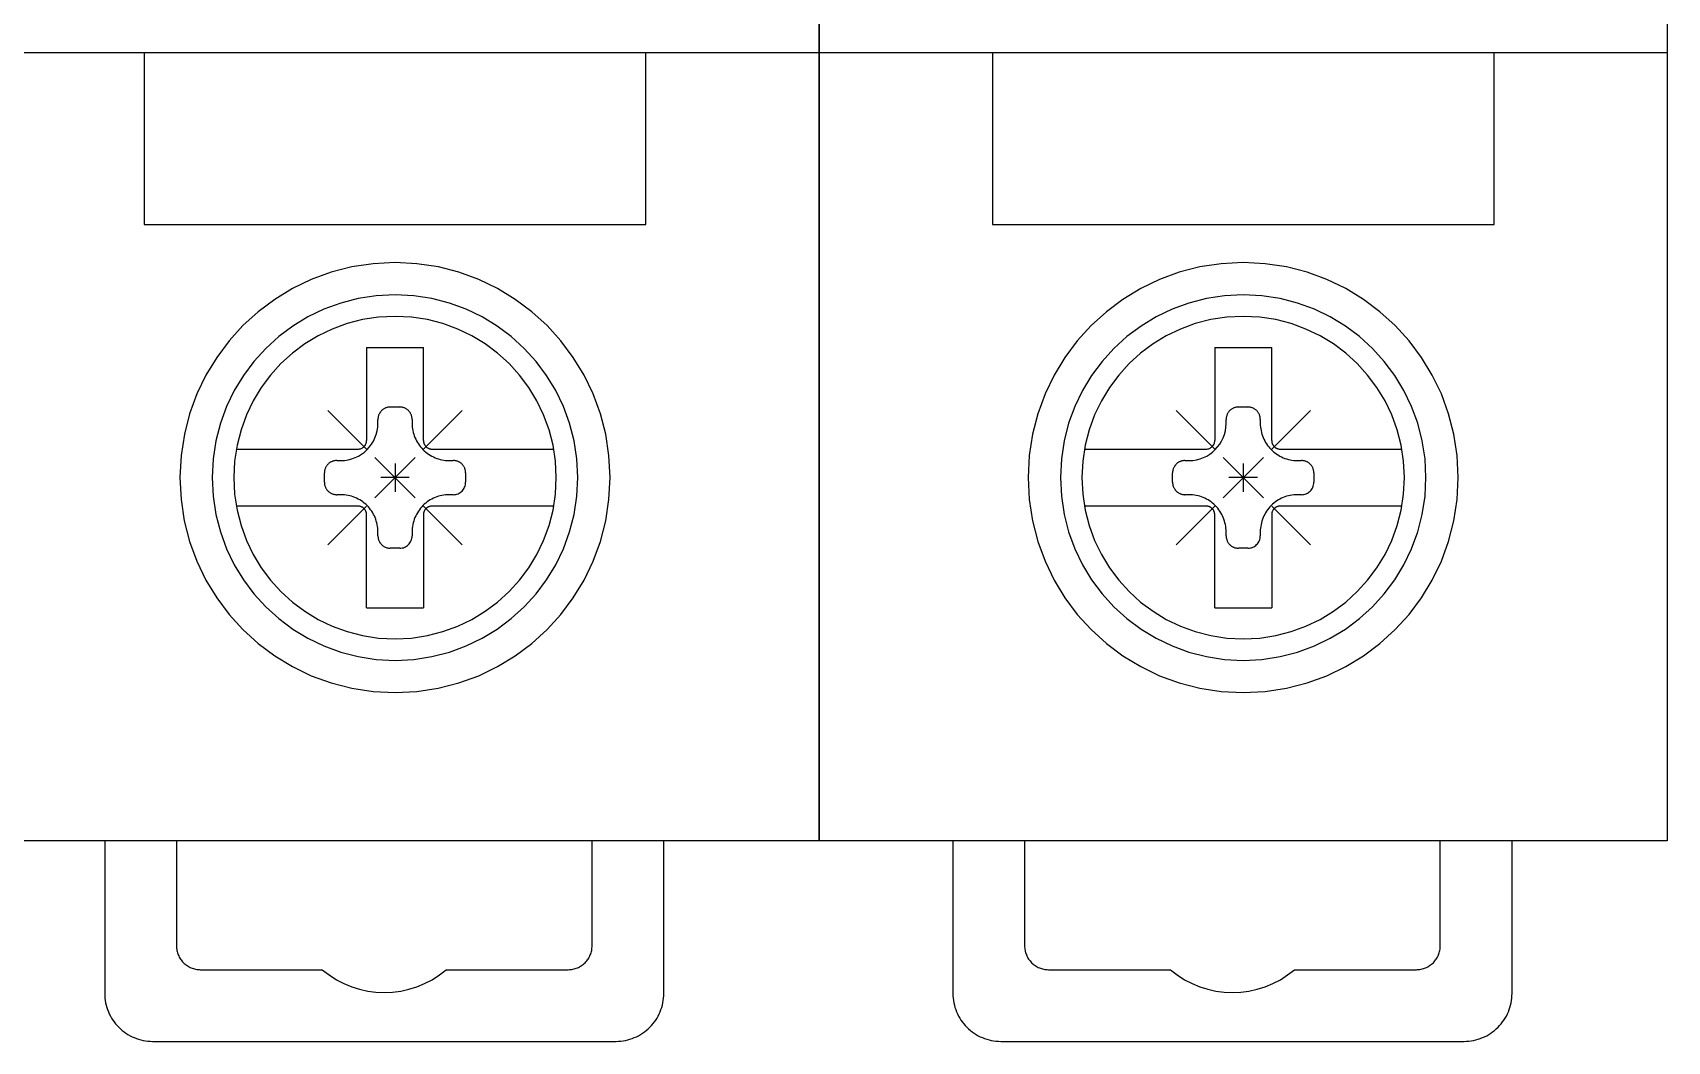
# Model space of a CAD drawing. Header units: inches. Extents: x 21 to 136330, y 8 to 58290.
# Drawn here: x 15494.94 to 15529.57, y 27299.73 to 27321.11 of the extents above; entities that cross this region are included whole.
import ezdxf

# ---------------------------------------------------------------- set-up
doc = ezdxf.new("R2010")
doc.units = ezdxf.units.IN
doc.header["$MEASUREMENT"] = 0
doc.styles.add('hwBorder', font='Cambria.ttf')

# ---------------------------------------------------------------- blocks, each defined once
blk = doc.blocks.new('*U35')
for points in [[(358.123, 40.711), (358.123, 120.193), (376.095, 120.193), (376.095, 40.711), (358.123, 40.711)], [(376.095, 40.711), (376.095, 120.193), (394.067, 120.193), (394.067, 40.711), (376.095, 40.711)], [(358.123, 57.417), (376.095, 57.417)], [(361.794, 57.417), (361.794, 53.772)], [(372.425, 53.772), (372.425, 57.417)], [(376.095, 57.417), (394.067, 57.417)], [(379.766, 57.417), (379.766, 53.772)], [(390.397, 53.772), (390.397, 57.417)], [(361.794, 53.772), (372.425, 53.772)], [(379.766, 53.772), (390.397, 53.772)], [(371.666, 48.406), (371.666, 48.406), (371.642, 48.872), (371.573, 49.324), (371.461, 49.761), (371.308, 50.18), (371.116, 50.578), (370.887, 50.954), (370.625, 51.304), (370.331, 51.628), (370.007, 51.922), (369.657, 52.184), (369.281, 52.413), (368.883, 52.604), (368.464, 52.758), (368.028, 52.87), (367.575, 52.939), (367.109, 52.962), (367.109, 52.962), (366.643, 52.939), (366.191, 52.87), (365.754, 52.758), (365.336, 52.604), (364.937, 52.413), (364.562, 52.184), (364.211, 51.922), (363.888, 51.628), (363.593, 51.304), (363.331, 50.954), (363.103, 50.578), (362.911, 50.18), (362.758, 49.761), (362.646, 49.324), (362.576, 48.872), (362.553, 48.406), (362.553, 48.406), (362.576, 47.94), (362.645, 47.488), (362.758, 47.051), (362.911, 46.633), (363.103, 46.234), (363.331, 45.859), (363.593, 45.508), (363.887, 45.184), (364.211, 44.89), (364.562, 44.628), (364.937, 44.4), (365.336, 44.208), (365.754, 44.055), (366.191, 43.942), (366.643, 43.873), (367.109, 43.85), (367.109, 43.85), (367.575, 43.873), (368.027, 43.942), (368.464, 44.055), (368.883, 44.208), (369.281, 44.4), (369.657, 44.628), (370.007, 44.89), (370.331, 45.184), (370.625, 45.508), (370.887, 45.859), (371.116, 46.234), (371.308, 46.633), (371.461, 47.051), (371.573, 47.488), (371.642, 47.94), (371.666, 48.406)], [(389.638, 48.406), (389.638, 48.406), (389.614, 48.872), (389.545, 49.324), (389.433, 49.761), (389.28, 50.18), (389.088, 50.578), (388.859, 50.954), (388.597, 51.304), (388.303, 51.628), (387.979, 51.922), (387.629, 52.184), (387.253, 52.413), (386.855, 52.604), (386.436, 52.758), (386, 52.87), (385.547, 52.939), (385.081, 52.962), (385.081, 52.962), (384.615, 52.939), (384.163, 52.87), (383.726, 52.758), (383.308, 52.604), (382.909, 52.413), (382.534, 52.184), (382.183, 51.922), (381.86, 51.628), (381.565, 51.304), (381.303, 50.954), (381.075, 50.578), (380.883, 50.18), (380.73, 49.761), (380.618, 49.324), (380.548, 48.872), (380.525, 48.406), (380.525, 48.406), (380.548, 47.94), (380.617, 47.488), (380.73, 47.051), (380.883, 46.633), (381.075, 46.234), (381.303, 45.859), (381.565, 45.508), (381.859, 45.184), (382.183, 44.89), (382.534, 44.628), (382.909, 44.4), (383.308, 44.208), (383.726, 44.055), (384.163, 43.942), (384.615, 43.873), (385.081, 43.85), (385.081, 43.85), (385.547, 43.873), (385.999, 43.942), (386.436, 44.055), (386.855, 44.208), (387.253, 44.4), (387.629, 44.628), (387.979, 44.89), (388.303, 45.184), (388.597, 45.508), (388.859, 45.859), (389.088, 46.234), (389.28, 46.633), (389.433, 47.051), (389.545, 47.488), (389.614, 47.94), (389.638, 48.406)], [(370.982, 48.406), (370.982, 48.406), (370.962, 48.802), (370.903, 49.187), (370.808, 49.558), (370.678, 49.914), (370.515, 50.252), (370.321, 50.571), (370.098, 50.87), (369.848, 51.145), (369.573, 51.395), (369.274, 51.617), (368.955, 51.812), (368.617, 51.975), (368.261, 52.105), (367.89, 52.2), (367.505, 52.259), (367.109, 52.279), (367.109, 52.279), (366.713, 52.259), (366.329, 52.2), (365.958, 52.105), (365.602, 51.975), (365.263, 51.812), (364.944, 51.617), (364.646, 51.395), (364.371, 51.145), (364.121, 50.87), (363.898, 50.571), (363.704, 50.252), (363.541, 49.914), (363.41, 49.558), (363.315, 49.187), (363.256, 48.802), (363.237, 48.406), (363.237, 48.406), (363.256, 48.01), (363.315, 47.626), (363.41, 47.254), (363.541, 46.899), (363.704, 46.56), (363.898, 46.241), (364.121, 45.943), (364.371, 45.668), (364.646, 45.418), (364.944, 45.195), (365.263, 45.001), (365.602, 44.838), (365.958, 44.707), (366.329, 44.612), (366.713, 44.553), (367.109, 44.533), (367.109, 44.533), (367.505, 44.553), (367.89, 44.612), (368.261, 44.707), (368.617, 44.838), (368.955, 45.001), (369.274, 45.195), (369.573, 45.418), (369.848, 45.668), (370.098, 45.943), (370.321, 46.241), (370.515, 46.56), (370.678, 46.899), (370.808, 47.254), (370.903, 47.626), (370.962, 48.01), (370.982, 48.406)], [(388.954, 48.406), (388.954, 48.406), (388.934, 48.802), (388.875, 49.187), (388.78, 49.558), (388.65, 49.914), (388.487, 50.252), (388.293, 50.571), (388.07, 50.87), (387.82, 51.145), (387.545, 51.395), (387.246, 51.617), (386.927, 51.812), (386.589, 51.975), (386.233, 52.105), (385.862, 52.2), (385.477, 52.259), (385.081, 52.279), (385.081, 52.279), (384.685, 52.259), (384.301, 52.2), (383.93, 52.105), (383.574, 51.975), (383.235, 51.812), (382.916, 51.617), (382.618, 51.395), (382.343, 51.145), (382.093, 50.87), (381.87, 50.571), (381.676, 50.252), (381.513, 49.914), (381.382, 49.558), (381.287, 49.187), (381.228, 48.802), (381.209, 48.406), (381.209, 48.406), (381.228, 48.01), (381.287, 47.626), (381.382, 47.254), (381.513, 46.899), (381.676, 46.56), (381.87, 46.241), (382.093, 45.943), (382.343, 45.668), (382.618, 45.418), (382.916, 45.195), (383.235, 45.001), (383.574, 44.838), (383.93, 44.707), (384.301, 44.612), (384.685, 44.553), (385.081, 44.533), (385.081, 44.533), (385.477, 44.553), (385.862, 44.612), (386.233, 44.707), (386.589, 44.838), (386.927, 45.001), (387.246, 45.195), (387.545, 45.418), (387.82, 45.668), (388.07, 45.943), (388.293, 46.241), (388.487, 46.56), (388.65, 46.899), (388.78, 47.254), (388.875, 47.626), (388.934, 48.01), (388.954, 48.406)], [(370.527, 48.406), (370.527, 48.406), (370.509, 48.756), (370.457, 49.095), (370.373, 49.422), (370.258, 49.736), (370.114, 50.035), (369.943, 50.317), (369.746, 50.58), (369.526, 50.822), (369.283, 51.043), (369.02, 51.24), (368.738, 51.411), (368.439, 51.555), (368.125, 51.67), (367.798, 51.754), (367.459, 51.806), (367.109, 51.823), (367.109, 51.823), (366.76, 51.806), (366.42, 51.754), (366.093, 51.67), (365.779, 51.555), (365.48, 51.411), (365.199, 51.24), (364.935, 51.043), (364.693, 50.822), (364.472, 50.58), (364.276, 50.317), (364.104, 50.035), (363.961, 49.736), (363.846, 49.422), (363.762, 49.095), (363.71, 48.756), (363.692, 48.406), (363.692, 48.406), (363.71, 48.057), (363.762, 47.717), (363.846, 47.39), (363.961, 47.076), (364.104, 46.777), (364.276, 46.495), (364.472, 46.232), (364.693, 45.99), (364.935, 45.769), (365.199, 45.572), (365.48, 45.401), (365.779, 45.257), (366.093, 45.143), (366.42, 45.058), (366.76, 45.006), (367.109, 44.989), (367.109, 44.989), (367.459, 45.006), (367.798, 45.058), (368.125, 45.143), (368.439, 45.257), (368.738, 45.401), (369.02, 45.572), (369.283, 45.769), (369.526, 45.99), (369.746, 46.232), (369.943, 46.495), (370.114, 46.777), (370.258, 47.076), (370.373, 47.39), (370.457, 47.717), (370.509, 48.057), (370.527, 48.406)], [(388.499, 48.406), (388.499, 48.406), (388.481, 48.756), (388.429, 49.095), (388.345, 49.422), (388.23, 49.736), (388.086, 50.035), (387.915, 50.317), (387.718, 50.58), (387.498, 50.822), (387.255, 51.043), (386.992, 51.24), (386.71, 51.411), (386.411, 51.555), (386.097, 51.67), (385.77, 51.754), (385.431, 51.806), (385.081, 51.823), (385.081, 51.823), (384.732, 51.806), (384.392, 51.754), (384.065, 51.67), (383.751, 51.555), (383.452, 51.411), (383.171, 51.24), (382.907, 51.043), (382.665, 50.822), (382.444, 50.58), (382.248, 50.317), (382.076, 50.035), (381.933, 49.736), (381.818, 49.422), (381.734, 49.095), (381.682, 48.756), (381.664, 48.406), (381.664, 48.406), (381.682, 48.057), (381.734, 47.717), (381.818, 47.39), (381.933, 47.076), (382.076, 46.777), (382.248, 46.495), (382.444, 46.232), (382.665, 45.99), (382.907, 45.769), (383.171, 45.572), (383.452, 45.401), (383.751, 45.257), (384.065, 45.143), (384.392, 45.058), (384.732, 45.006), (385.081, 44.989), (385.081, 44.989), (385.431, 45.006), (385.77, 45.058), (386.097, 45.143), (386.411, 45.257), (386.71, 45.401), (386.992, 45.572), (387.255, 45.769), (387.498, 45.99), (387.718, 46.232), (387.915, 46.495), (388.086, 46.777), (388.23, 47.076), (388.345, 47.39), (388.429, 47.717), (388.481, 48.057), (388.499, 48.406)], [(366.506, 51.164), (367.713, 51.164)], [(366.506, 51.164), (366.506, 49.192)], [(367.713, 49.192), (367.713, 51.164)], [(384.478, 51.164), (385.685, 51.164)], [(384.478, 51.164), (384.478, 49.192)], [(385.685, 49.192), (385.685, 51.164)], [(367.01, 49.903), (367.01, 49.903), (366.997, 49.902), (366.984, 49.901), (366.971, 49.9), (366.958, 49.898), (366.946, 49.895), (366.933, 49.891), (366.921, 49.887), (366.909, 49.883), (366.898, 49.878), (366.886, 49.872), (366.875, 49.866), (366.864, 49.859), (366.854, 49.851), (366.843, 49.843), (366.834, 49.835), (366.824, 49.826), (366.824, 49.826), (366.815, 49.816), (366.807, 49.807), (366.799, 49.796), (366.791, 49.786), (366.784, 49.775), (366.778, 49.764), (366.772, 49.752), (366.767, 49.741), (366.762, 49.729), (366.759, 49.717), (366.755, 49.704), (366.752, 49.692), (366.75, 49.679), (366.749, 49.666), (366.748, 49.653), (366.747, 49.64)], [(367.01, 49.903), (367.209, 49.903)], [(367.471, 49.64), (367.471, 49.64), (367.471, 49.653), (367.47, 49.666), (367.468, 49.679), (367.466, 49.692), (367.463, 49.704), (367.46, 49.717), (367.456, 49.729), (367.451, 49.741), (367.446, 49.752), (367.44, 49.764), (367.434, 49.775), (367.427, 49.786), (367.42, 49.796), (367.412, 49.807), (367.403, 49.816), (367.395, 49.826), (367.395, 49.826), (367.385, 49.835), (367.375, 49.843), (367.365, 49.851), (367.355, 49.859), (367.344, 49.866), (367.332, 49.872), (367.321, 49.878), (367.309, 49.883), (367.297, 49.887), (367.285, 49.891), (367.273, 49.895), (367.26, 49.898), (367.248, 49.9), (367.235, 49.901), (367.222, 49.902), (367.209, 49.903)], [(384.982, 49.903), (384.982, 49.903), (384.969, 49.902), (384.956, 49.901), (384.943, 49.9), (384.93, 49.898), (384.918, 49.895), (384.905, 49.891), (384.893, 49.887), (384.881, 49.883), (384.87, 49.878), (384.858, 49.872), (384.847, 49.866), (384.836, 49.859), (384.826, 49.851), (384.815, 49.843), (384.806, 49.835), (384.796, 49.826), (384.796, 49.826), (384.787, 49.816), (384.779, 49.807), (384.771, 49.796), (384.763, 49.786), (384.756, 49.775), (384.75, 49.764), (384.744, 49.752), (384.739, 49.741), (384.734, 49.729), (384.731, 49.717), (384.727, 49.704), (384.724, 49.692), (384.722, 49.679), (384.721, 49.666), (384.72, 49.653), (384.719, 49.64)], [(384.982, 49.903), (385.181, 49.903)], [(385.443, 49.64), (385.443, 49.64), (385.443, 49.653), (385.442, 49.666), (385.44, 49.679), (385.438, 49.692), (385.435, 49.704), (385.432, 49.717), (385.428, 49.729), (385.423, 49.741), (385.418, 49.752), (385.412, 49.764), (385.406, 49.775), (385.399, 49.786), (385.392, 49.796), (385.384, 49.807), (385.375, 49.816), (385.367, 49.826), (385.367, 49.826), (385.357, 49.835), (385.347, 49.843), (385.337, 49.851), (385.327, 49.859), (385.316, 49.866), (385.304, 49.872), (385.293, 49.878), (385.281, 49.883), (385.269, 49.887), (385.257, 49.891), (385.245, 49.895), (385.232, 49.898), (385.22, 49.9), (385.207, 49.901), (385.194, 49.902), (385.181, 49.903)], [(365.687, 49.829), (366.506, 49.01)], [(365.96, 48.768), (365.96, 48.768), (366.04, 48.772), (366.119, 48.784), (366.194, 48.804), (366.266, 48.83), (366.335, 48.863), (366.4, 48.903), (366.461, 48.948), (366.517, 48.999), (366.567, 49.055), (366.613, 49.115), (366.652, 49.18), (366.685, 49.249), (366.712, 49.322), (366.731, 49.397), (366.743, 49.475), (366.747, 49.555)], [(366.747, 49.555), (366.747, 49.64)], [(367.471, 49.64), (367.471, 49.555)], [(367.471, 49.555), (367.471, 49.555), (367.472, 49.517), (367.475, 49.478), (367.48, 49.439), (367.487, 49.401), (367.495, 49.364), (367.505, 49.327), (367.517, 49.29), (367.531, 49.254), (367.547, 49.219), (367.564, 49.185), (367.583, 49.151), (367.604, 49.119), (367.626, 49.087), (367.65, 49.057), (367.675, 49.027), (367.702, 48.999), (367.702, 48.999), (367.73, 48.972), (367.76, 48.947), (367.79, 48.923), (367.822, 48.901), (367.854, 48.88), (367.888, 48.861), (367.922, 48.844), (367.957, 48.828), (367.993, 48.814), (368.03, 48.802), (368.067, 48.792), (368.104, 48.783), (368.142, 48.777), (368.181, 48.772), (368.22, 48.769), (368.259, 48.768)], [(367.713, 49.01), (368.532, 49.829)], [(383.659, 49.829), (384.478, 49.01)], [(383.932, 48.768), (383.932, 48.768), (384.012, 48.772), (384.091, 48.784), (384.166, 48.804), (384.238, 48.83), (384.307, 48.863), (384.372, 48.903), (384.433, 48.948), (384.489, 48.999), (384.539, 49.055), (384.585, 49.115), (384.624, 49.18), (384.657, 49.249), (384.684, 49.322), (384.703, 49.397), (384.715, 49.475), (384.719, 49.555)], [(384.719, 49.555), (384.719, 49.64)], [(385.443, 49.64), (385.443, 49.555)], [(385.443, 49.555), (385.443, 49.555), (385.444, 49.517), (385.447, 49.478), (385.452, 49.439), (385.459, 49.401), (385.467, 49.364), (385.477, 49.327), (385.489, 49.29), (385.503, 49.254), (385.519, 49.219), (385.536, 49.185), (385.555, 49.151), (385.576, 49.119), (385.598, 49.087), (385.622, 49.057), (385.647, 49.027), (385.674, 48.999), (385.674, 48.999), (385.702, 48.972), (385.732, 48.947), (385.762, 48.923), (385.794, 48.901), (385.826, 48.88), (385.86, 48.861), (385.894, 48.844), (385.929, 48.828), (385.965, 48.814), (386.002, 48.802), (386.039, 48.792), (386.076, 48.783), (386.114, 48.777), (386.153, 48.772), (386.192, 48.769), (386.231, 48.768)], [(385.685, 49.01), (386.504, 49.829)], [(366.324, 49.01), (366.324, 49.01), (366.342, 49.011), (366.36, 49.013), (366.378, 49.018), (366.395, 49.024), (366.41, 49.032), (366.425, 49.041), (366.439, 49.051), (366.453, 49.063), (366.464, 49.076), (366.475, 49.09), (366.484, 49.105), (366.492, 49.121), (366.498, 49.138), (366.502, 49.155), (366.505, 49.173), (366.506, 49.192)], [(367.713, 49.192), (367.713, 49.192), (367.713, 49.183), (367.713, 49.174), (367.714, 49.165), (367.716, 49.156), (367.718, 49.148), (367.72, 49.139), (367.723, 49.131), (367.726, 49.122), (367.73, 49.114), (367.734, 49.106), (367.738, 49.099), (367.743, 49.091), (367.748, 49.084), (367.754, 49.076), (367.76, 49.07), (367.766, 49.063), (367.766, 49.063), (367.772, 49.057), (367.779, 49.051), (367.786, 49.045), (367.794, 49.04), (367.801, 49.036), (367.809, 49.031), (367.817, 49.027), (367.825, 49.023), (367.833, 49.02), (367.842, 49.018), (367.85, 49.015), (367.859, 49.013), (367.868, 49.012), (367.877, 49.01), (367.886, 49.01), (367.895, 49.01)], [(384.296, 49.01), (384.296, 49.01), (384.314, 49.011), (384.332, 49.013), (384.35, 49.018), (384.367, 49.024), (384.382, 49.032), (384.397, 49.041), (384.411, 49.051), (384.425, 49.063), (384.436, 49.076), (384.447, 49.09), (384.456, 49.105), (384.464, 49.121), (384.47, 49.138), (384.474, 49.155), (384.477, 49.173), (384.478, 49.192)], [(385.685, 49.192), (385.685, 49.192), (385.685, 49.183), (385.685, 49.174), (385.686, 49.165), (385.688, 49.156), (385.69, 49.148), (385.692, 49.139), (385.695, 49.131), (385.698, 49.122), (385.702, 49.114), (385.706, 49.106), (385.71, 49.099), (385.715, 49.091), (385.72, 49.084), (385.726, 49.076), (385.732, 49.07), (385.738, 49.063), (385.738, 49.063), (385.744, 49.057), (385.751, 49.051), (385.758, 49.045), (385.766, 49.04), (385.773, 49.036), (385.781, 49.031), (385.789, 49.027), (385.797, 49.023), (385.805, 49.02), (385.814, 49.018), (385.822, 49.015), (385.831, 49.013), (385.84, 49.012), (385.849, 49.01), (385.858, 49.01), (385.867, 49.01)], [(363.746, 49.01), (366.324, 49.01)], [(367.895, 49.01), (370.473, 49.01)], [(381.718, 49.01), (384.296, 49.01)], [(385.867, 49.01), (388.445, 49.01)], [(365.875, 48.768), (365.875, 48.768), (365.862, 48.768), (365.849, 48.767), (365.836, 48.765), (365.824, 48.763), (365.811, 48.76), (365.799, 48.757), (365.787, 48.753), (365.775, 48.748), (365.763, 48.743), (365.751, 48.737), (365.74, 48.731), (365.73, 48.724), (365.719, 48.717), (365.709, 48.709), (365.699, 48.7), (365.69, 48.691), (365.69, 48.691), (365.681, 48.682), (365.672, 48.672), (365.664, 48.662), (365.657, 48.651), (365.65, 48.641), (365.644, 48.63), (365.638, 48.618), (365.633, 48.606), (365.628, 48.594), (365.624, 48.582), (365.621, 48.57), (365.618, 48.557), (365.616, 48.545), (365.614, 48.532), (365.613, 48.519), (365.613, 48.506)], [(365.613, 48.306), (365.613, 48.506)], [(365.875, 48.768), (365.96, 48.768)], [(366.683, 48.833), (367.536, 47.979)], [(366.683, 47.979), (367.536, 48.833)], [(367.109, 48.708), (367.109, 48.104)], [(368.259, 48.768), (368.343, 48.768)], [(368.606, 48.506), (368.606, 48.506), (368.605, 48.519), (368.605, 48.532), (368.603, 48.545), (368.601, 48.557), (368.598, 48.57), (368.594, 48.582), (368.59, 48.594), (368.586, 48.606), (368.581, 48.618), (368.575, 48.63), (368.569, 48.641), (368.562, 48.651), (368.554, 48.662), (368.546, 48.672), (368.538, 48.682), (368.529, 48.691), (368.529, 48.691), (368.52, 48.7), (368.51, 48.709), (368.499, 48.717), (368.489, 48.724), (368.478, 48.731), (368.467, 48.737), (368.455, 48.743), (368.444, 48.748), (368.432, 48.753), (368.42, 48.757), (368.407, 48.76), (368.395, 48.763), (368.382, 48.765), (368.369, 48.767), (368.356, 48.768), (368.343, 48.768)], [(368.606, 48.506), (368.606, 48.306)], [(383.847, 48.768), (383.847, 48.768), (383.834, 48.768), (383.821, 48.767), (383.808, 48.765), (383.796, 48.763), (383.783, 48.76), (383.771, 48.757), (383.759, 48.753), (383.747, 48.748), (383.735, 48.743), (383.723, 48.737), (383.712, 48.731), (383.702, 48.724), (383.691, 48.717), (383.681, 48.709), (383.671, 48.7), (383.662, 48.691), (383.662, 48.691), (383.653, 48.682), (383.644, 48.672), (383.636, 48.662), (383.629, 48.651), (383.622, 48.641), (383.616, 48.63), (383.61, 48.618), (383.605, 48.606), (383.6, 48.594), (383.596, 48.582), (383.593, 48.57), (383.59, 48.557), (383.588, 48.545), (383.586, 48.532), (383.585, 48.519), (383.585, 48.506)], [(383.585, 48.306), (383.585, 48.506)], [(383.847, 48.768), (383.932, 48.768)], [(384.655, 48.833), (385.508, 47.979)], [(384.655, 47.979), (385.508, 48.833)], [(385.081, 48.708), (385.081, 48.104)], [(386.231, 48.768), (386.315, 48.768)], [(386.578, 48.506), (386.578, 48.506), (386.577, 48.519), (386.577, 48.532), (386.575, 48.545), (386.573, 48.557), (386.57, 48.57), (386.566, 48.582), (386.562, 48.594), (386.558, 48.606), (386.553, 48.618), (386.547, 48.63), (386.541, 48.641), (386.534, 48.651), (386.526, 48.662), (386.518, 48.672), (386.51, 48.682), (386.501, 48.691), (386.501, 48.691), (386.492, 48.7), (386.482, 48.709), (386.471, 48.717), (386.461, 48.724), (386.45, 48.731), (386.439, 48.737), (386.427, 48.743), (386.416, 48.748), (386.404, 48.753), (386.392, 48.757), (386.379, 48.76), (386.367, 48.763), (386.354, 48.765), (386.341, 48.767), (386.328, 48.768), (386.315, 48.768)], [(386.578, 48.506), (386.578, 48.306)], [(365.613, 48.306), (365.613, 48.306), (365.613, 48.293), (365.614, 48.28), (365.616, 48.268), (365.618, 48.255), (365.621, 48.242), (365.624, 48.23), (365.628, 48.218), (365.633, 48.206), (365.638, 48.194), (365.644, 48.183), (365.65, 48.172), (365.657, 48.161), (365.664, 48.15), (365.672, 48.14), (365.681, 48.13), (365.69, 48.121), (365.69, 48.121), (365.699, 48.112), (365.709, 48.103), (365.719, 48.095), (365.73, 48.088), (365.74, 48.081), (365.751, 48.075), (365.763, 48.069), (365.775, 48.064), (365.787, 48.059), (365.799, 48.055), (365.811, 48.052), (365.824, 48.049), (365.836, 48.047), (365.849, 48.045), (365.862, 48.044), (365.875, 48.044)], [(367.411, 48.406), (366.808, 48.406)], [(368.343, 48.044), (368.343, 48.044), (368.37, 48.045), (368.396, 48.049), (368.421, 48.056), (368.446, 48.065), (368.468, 48.076), (368.49, 48.089), (368.51, 48.104), (368.529, 48.121), (368.546, 48.139), (368.561, 48.16), (368.574, 48.181), (368.585, 48.204), (368.594, 48.228), (368.601, 48.253), (368.604, 48.28), (368.606, 48.306)], [(383.585, 48.306), (383.585, 48.306), (383.585, 48.293), (383.586, 48.28), (383.588, 48.268), (383.59, 48.255), (383.593, 48.242), (383.596, 48.23), (383.6, 48.218), (383.605, 48.206), (383.61, 48.194), (383.616, 48.183), (383.622, 48.172), (383.629, 48.161), (383.636, 48.15), (383.644, 48.14), (383.653, 48.13), (383.662, 48.121), (383.662, 48.121), (383.671, 48.112), (383.681, 48.103), (383.691, 48.095), (383.702, 48.088), (383.712, 48.081), (383.723, 48.075), (383.735, 48.069), (383.747, 48.064), (383.759, 48.059), (383.771, 48.055), (383.783, 48.052), (383.796, 48.049), (383.808, 48.047), (383.821, 48.045), (383.834, 48.044), (383.847, 48.044)], [(385.383, 48.406), (384.78, 48.406)], [(386.315, 48.044), (386.315, 48.044), (386.342, 48.045), (386.368, 48.049), (386.393, 48.056), (386.418, 48.065), (386.44, 48.076), (386.462, 48.089), (386.482, 48.104), (386.501, 48.121), (386.518, 48.139), (386.533, 48.16), (386.546, 48.181), (386.557, 48.204), (386.566, 48.228), (386.573, 48.253), (386.576, 48.28), (386.578, 48.306)], [(366.324, 47.802), (363.746, 47.802)], [(365.687, 46.983), (366.506, 47.802)], [(365.96, 48.044), (365.875, 48.044)], [(366.747, 47.256), (366.747, 47.256), (366.746, 47.296), (366.743, 47.334), (366.739, 47.373), (366.732, 47.411), (366.723, 47.449), (366.713, 47.486), (366.701, 47.522), (366.687, 47.558), (366.672, 47.593), (366.654, 47.627), (366.636, 47.661), (366.615, 47.693), (366.593, 47.725), (366.569, 47.756), (366.544, 47.785), (366.517, 47.813), (366.517, 47.813), (366.488, 47.84), (366.459, 47.866), (366.428, 47.89), (366.397, 47.912), (366.364, 47.932), (366.331, 47.951), (366.296, 47.969), (366.261, 47.984), (366.225, 47.998), (366.189, 48.01), (366.152, 48.02), (366.114, 48.029), (366.076, 48.035), (366.038, 48.04), (365.999, 48.043), (365.96, 48.044)], [(366.506, 47.62), (366.506, 47.62), (366.506, 47.629), (366.505, 47.638), (366.504, 47.647), (366.502, 47.656), (366.5, 47.665), (366.498, 47.673), (366.495, 47.682), (366.492, 47.69), (366.488, 47.698), (366.484, 47.706), (366.48, 47.714), (366.475, 47.721), (366.47, 47.729), (366.465, 47.736), (366.459, 47.743), (366.453, 47.749), (366.453, 47.749), (366.446, 47.755), (366.439, 47.761), (366.432, 47.767), (366.425, 47.772), (366.417, 47.777), (366.409, 47.781), (366.401, 47.785), (366.393, 47.789), (366.385, 47.792), (366.377, 47.795), (366.368, 47.797), (366.359, 47.799), (366.35, 47.801), (366.342, 47.802), (366.333, 47.802), (366.324, 47.802)], [(368.259, 48.044), (368.259, 48.044), (368.22, 48.043), (368.181, 48.04), (368.142, 48.035), (368.104, 48.029), (368.067, 48.02), (368.03, 48.01), (367.993, 47.998), (367.957, 47.984), (367.922, 47.969), (367.888, 47.951), (367.854, 47.932), (367.822, 47.912), (367.79, 47.89), (367.76, 47.866), (367.73, 47.84), (367.702, 47.813), (367.702, 47.813), (367.675, 47.785), (367.65, 47.756), (367.626, 47.725), (367.604, 47.693), (367.583, 47.661), (367.564, 47.627), (367.547, 47.593), (367.531, 47.558), (367.517, 47.522), (367.505, 47.486), (367.495, 47.449), (367.487, 47.411), (367.48, 47.373), (367.475, 47.334), (367.472, 47.296), (367.471, 47.256)], [(367.713, 47.802), (368.532, 46.983)], [(367.895, 47.802), (367.895, 47.802), (367.886, 47.802), (367.877, 47.802), (367.868, 47.801), (367.859, 47.799), (367.85, 47.797), (367.842, 47.795), (367.833, 47.792), (367.825, 47.789), (367.817, 47.785), (367.809, 47.781), (367.801, 47.777), (367.794, 47.772), (367.786, 47.767), (367.779, 47.761), (367.772, 47.755), (367.766, 47.749), (367.766, 47.749), (367.76, 47.743), (367.754, 47.736), (367.748, 47.729), (367.743, 47.721), (367.738, 47.714), (367.734, 47.706), (367.73, 47.698), (367.726, 47.69), (367.723, 47.682), (367.72, 47.673), (367.718, 47.665), (367.716, 47.656), (367.714, 47.647), (367.713, 47.638), (367.713, 47.629), (367.713, 47.62)], [(370.473, 47.802), (367.895, 47.802)], [(368.343, 48.044), (368.259, 48.044)], [(384.296, 47.802), (381.718, 47.802)], [(383.659, 46.983), (384.478, 47.802)], [(383.932, 48.044), (383.847, 48.044)], [(384.719, 47.256), (384.719, 47.256), (384.718, 47.296), (384.715, 47.334), (384.711, 47.373), (384.704, 47.411), (384.695, 47.449), (384.685, 47.486), (384.673, 47.522), (384.659, 47.558), (384.644, 47.593), (384.626, 47.627), (384.608, 47.661), (384.587, 47.693), (384.565, 47.725), (384.541, 47.756), (384.516, 47.785), (384.489, 47.813), (384.489, 47.813), (384.46, 47.84), (384.431, 47.866), (384.4, 47.89), (384.369, 47.912), (384.336, 47.932), (384.303, 47.951), (384.268, 47.969), (384.233, 47.984), (384.197, 47.998), (384.161, 48.01), (384.124, 48.02), (384.086, 48.029), (384.048, 48.035), (384.01, 48.04), (383.971, 48.043), (383.932, 48.044)], [(384.478, 47.62), (384.478, 47.62), (384.478, 47.629), (384.477, 47.638), (384.476, 47.647), (384.474, 47.656), (384.472, 47.665), (384.47, 47.673), (384.467, 47.682), (384.464, 47.69), (384.46, 47.698), (384.456, 47.706), (384.452, 47.714), (384.447, 47.721), (384.442, 47.729), (384.437, 47.736), (384.431, 47.743), (384.425, 47.749), (384.425, 47.749), (384.418, 47.755), (384.411, 47.761), (384.404, 47.767), (384.397, 47.772), (384.389, 47.777), (384.381, 47.781), (384.373, 47.785), (384.365, 47.789), (384.357, 47.792), (384.349, 47.795), (384.34, 47.797), (384.331, 47.799), (384.322, 47.801), (384.314, 47.802), (384.305, 47.802), (384.296, 47.802)], [(386.231, 48.044), (386.231, 48.044), (386.192, 48.043), (386.153, 48.04), (386.114, 48.035), (386.076, 48.029), (386.039, 48.02), (386.002, 48.01), (385.965, 47.998), (385.929, 47.984), (385.894, 47.969), (385.86, 47.951), (385.826, 47.932), (385.794, 47.912), (385.762, 47.89), (385.732, 47.866), (385.702, 47.84), (385.674, 47.813), (385.674, 47.813), (385.647, 47.785), (385.622, 47.756), (385.598, 47.725), (385.576, 47.693), (385.555, 47.661), (385.536, 47.627), (385.519, 47.593), (385.503, 47.558), (385.489, 47.522), (385.477, 47.486), (385.467, 47.449), (385.459, 47.411), (385.452, 47.373), (385.447, 47.334), (385.444, 47.296), (385.443, 47.256)], [(385.685, 47.802), (386.504, 46.983)], [(385.867, 47.802), (385.867, 47.802), (385.858, 47.802), (385.849, 47.802), (385.84, 47.801), (385.831, 47.799), (385.822, 47.797), (385.814, 47.795), (385.805, 47.792), (385.797, 47.789), (385.789, 47.785), (385.781, 47.781), (385.773, 47.777), (385.766, 47.772), (385.758, 47.767), (385.751, 47.761), (385.744, 47.755), (385.738, 47.749), (385.738, 47.749), (385.732, 47.743), (385.726, 47.736), (385.72, 47.729), (385.715, 47.721), (385.71, 47.714), (385.706, 47.706), (385.702, 47.698), (385.698, 47.69), (385.695, 47.682), (385.692, 47.673), (385.69, 47.665), (385.688, 47.656), (385.686, 47.647), (385.685, 47.638), (385.685, 47.629), (385.685, 47.62)], [(388.445, 47.802), (385.867, 47.802)], [(386.315, 48.044), (386.231, 48.044)], [(366.506, 45.648), (366.506, 47.62)], [(367.713, 47.62), (367.713, 45.648)], [(384.478, 45.648), (384.478, 47.62)], [(385.685, 47.62), (385.685, 45.648)], [(366.747, 47.172), (366.747, 47.256)], [(366.747, 47.172), (366.747, 47.172), (366.748, 47.159), (366.749, 47.146), (366.75, 47.133), (366.752, 47.121), (366.755, 47.108), (366.759, 47.096), (366.762, 47.084), (366.767, 47.072), (366.772, 47.06), (366.778, 47.048), (366.784, 47.037), (366.791, 47.026), (366.799, 47.016), (366.807, 47.006), (366.815, 46.996), (366.824, 46.986), (366.824, 46.986), (366.834, 46.977), (366.843, 46.969), (366.854, 46.961), (366.864, 46.954), (366.875, 46.947), (366.886, 46.941), (366.898, 46.935), (366.909, 46.93), (366.921, 46.925), (366.933, 46.921), (366.946, 46.918), (366.958, 46.915), (366.971, 46.913), (366.984, 46.911), (366.997, 46.91), (367.01, 46.909)], [(367.209, 46.909), (367.209, 46.909), (367.236, 46.911), (367.262, 46.915), (367.287, 46.921), (367.311, 46.93), (367.334, 46.941), (367.355, 46.954), (367.376, 46.97), (367.394, 46.986), (367.411, 47.005), (367.426, 47.025), (367.44, 47.047), (367.451, 47.07), (367.459, 47.094), (367.466, 47.119), (367.47, 47.145), (367.471, 47.172)], [(367.471, 47.256), (367.471, 47.172)], [(384.719, 47.172), (384.719, 47.256)], [(384.719, 47.172), (384.719, 47.172), (384.72, 47.159), (384.721, 47.146), (384.722, 47.133), (384.724, 47.121), (384.727, 47.108), (384.731, 47.096), (384.734, 47.084), (384.739, 47.072), (384.744, 47.06), (384.75, 47.048), (384.756, 47.037), (384.763, 47.026), (384.771, 47.016), (384.779, 47.006), (384.787, 46.996), (384.796, 46.986), (384.796, 46.986), (384.806, 46.977), (384.815, 46.969), (384.826, 46.961), (384.836, 46.954), (384.847, 46.947), (384.858, 46.941), (384.87, 46.935), (384.881, 46.93), (384.893, 46.925), (384.905, 46.921), (384.918, 46.918), (384.93, 46.915), (384.943, 46.913), (384.956, 46.911), (384.969, 46.91), (384.982, 46.909)], [(385.181, 46.909), (385.181, 46.909), (385.208, 46.911), (385.234, 46.915), (385.259, 46.921), (385.283, 46.93), (385.306, 46.941), (385.327, 46.954), (385.348, 46.97), (385.366, 46.986), (385.383, 47.005), (385.398, 47.025), (385.412, 47.047), (385.423, 47.07), (385.431, 47.094), (385.438, 47.119), (385.442, 47.145), (385.443, 47.172)], [(385.443, 47.256), (385.443, 47.172)], [(367.209, 46.909), (367.01, 46.909)], [(385.181, 46.909), (384.982, 46.909)], [(366.506, 45.648), (367.713, 45.648)], [(384.478, 45.648), (385.685, 45.648)], [(360.958, 40.711), (360.958, 37.471), (360.958, 37.471), (360.96, 37.421), (360.963, 37.371), (360.969, 37.321), (360.978, 37.273), (360.989, 37.224), (361.002, 37.177), (361.018, 37.13), (361.035, 37.084), (361.055, 37.038), (361.078, 36.994), (361.102, 36.951), (361.128, 36.909), (361.157, 36.869), (361.188, 36.829), (361.22, 36.791), (361.255, 36.755), (361.255, 36.755), (361.291, 36.72), (361.329, 36.688), (361.368, 36.657), (361.409, 36.629), (361.451, 36.602), (361.494, 36.578), (361.538, 36.556), (361.583, 36.536), (361.629, 36.518), (361.676, 36.502), (361.724, 36.489), (361.772, 36.478), (361.821, 36.47), (361.871, 36.463), (361.921, 36.46), (361.971, 36.458), (371.792, 36.458), (371.792, 36.458), (371.842, 36.46), (371.892, 36.463), (371.942, 36.47), (371.991, 36.478), (372.039, 36.489), (372.086, 36.502), (372.133, 36.518), (372.18, 36.536), (372.225, 36.556), (372.269, 36.578), (372.312, 36.602), (372.354, 36.629), (372.394, 36.657), (372.434, 36.688), (372.472, 36.72), (372.508, 36.755), (372.508, 36.755), (372.543, 36.791), (372.575, 36.829), (372.606, 36.869), (372.634, 36.909), (372.661, 36.951), (372.685, 36.994), (372.707, 37.038), (372.728, 37.084), (372.745, 37.13), (372.761, 37.177), (372.774, 37.224), (372.785, 37.273), (372.793, 37.321), (372.8, 37.371), (372.803, 37.421), (372.805, 37.471), (372.805, 40.711)], [(362.477, 40.711), (362.477, 38.483), (362.477, 38.483), (362.478, 38.458), (362.48, 38.433), (362.483, 38.409), (362.487, 38.384), (362.492, 38.36), (362.499, 38.336), (362.507, 38.313), (362.516, 38.29), (362.526, 38.267), (362.537, 38.245), (362.549, 38.224), (362.562, 38.203), (362.576, 38.183), (362.592, 38.163), (362.608, 38.144), (362.625, 38.125), (362.625, 38.125), (362.644, 38.108), (362.662, 38.092), (362.682, 38.077), (362.702, 38.062), (362.723, 38.049), (362.745, 38.037), (362.767, 38.026), (362.79, 38.016), (362.812, 38.007), (362.836, 37.999), (362.86, 37.993), (362.884, 37.987), (362.908, 37.983), (362.933, 37.98), (362.958, 37.978), (362.983, 37.977), (365.568, 37.977)], [(368.195, 37.977), (370.78, 37.977), (370.78, 37.977), (370.805, 37.978), (370.83, 37.98), (370.854, 37.983), (370.879, 37.987), (370.903, 37.993), (370.927, 37.999), (370.95, 38.007), (370.973, 38.016), (370.996, 38.026), (371.018, 38.037), (371.039, 38.049), (371.06, 38.062), (371.081, 38.077), (371.1, 38.092), (371.119, 38.108), (371.138, 38.125), (371.138, 38.125), (371.155, 38.144), (371.171, 38.163), (371.186, 38.183), (371.201, 38.203), (371.214, 38.224), (371.226, 38.245), (371.237, 38.267), (371.247, 38.29), (371.256, 38.313), (371.264, 38.336), (371.271, 38.36), (371.276, 38.384), (371.28, 38.409), (371.283, 38.433), (371.285, 38.458), (371.286, 38.483), (371.286, 40.711)], [(378.93, 40.711), (378.93, 37.471), (378.93, 37.471), (378.932, 37.421), (378.935, 37.371), (378.941, 37.321), (378.95, 37.273), (378.961, 37.224), (378.974, 37.177), (378.99, 37.13), (379.007, 37.084), (379.027, 37.038), (379.05, 36.994), (379.074, 36.951), (379.1, 36.909), (379.129, 36.869), (379.16, 36.829), (379.192, 36.791), (379.227, 36.755), (379.227, 36.755), (379.263, 36.72), (379.301, 36.688), (379.34, 36.657), (379.381, 36.629), (379.423, 36.602), (379.466, 36.578), (379.51, 36.556), (379.555, 36.536), (379.601, 36.518), (379.648, 36.502), (379.696, 36.489), (379.744, 36.478), (379.793, 36.47), (379.843, 36.463), (379.893, 36.46), (379.943, 36.458), (389.764, 36.458), (389.764, 36.458), (389.814, 36.46), (389.864, 36.463), (389.914, 36.47), (389.963, 36.478), (390.011, 36.489), (390.058, 36.502), (390.105, 36.518), (390.152, 36.536), (390.197, 36.556), (390.241, 36.578), (390.284, 36.602), (390.326, 36.629), (390.366, 36.657), (390.406, 36.688), (390.444, 36.72), (390.48, 36.755), (390.48, 36.755), (390.515, 36.791), (390.547, 36.829), (390.578, 36.869), (390.606, 36.909), (390.633, 36.951), (390.657, 36.994), (390.679, 37.038), (390.7, 37.084), (390.717, 37.13), (390.733, 37.177), (390.746, 37.224), (390.757, 37.273), (390.765, 37.321), (390.772, 37.371), (390.775, 37.421), (390.777, 37.471), (390.777, 40.711)], [(380.449, 40.711), (380.449, 38.483), (380.449, 38.483), (380.45, 38.458), (380.452, 38.433), (380.455, 38.409), (380.459, 38.384), (380.464, 38.36), (380.471, 38.336), (380.479, 38.313), (380.488, 38.29), (380.498, 38.267), (380.509, 38.245), (380.521, 38.224), (380.534, 38.203), (380.548, 38.183), (380.564, 38.163), (380.58, 38.144), (380.597, 38.125), (380.597, 38.125), (380.616, 38.108), (380.634, 38.092), (380.654, 38.077), (380.674, 38.062), (380.695, 38.049), (380.717, 38.037), (380.739, 38.026), (380.762, 38.016), (380.784, 38.007), (380.808, 37.999), (380.832, 37.993), (380.856, 37.987), (380.88, 37.983), (380.905, 37.98), (380.93, 37.978), (380.955, 37.977), (383.54, 37.977)], [(386.167, 37.977), (388.752, 37.977), (388.752, 37.977), (388.777, 37.978), (388.802, 37.98), (388.826, 37.983), (388.851, 37.987), (388.875, 37.993), (388.899, 37.999), (388.922, 38.007), (388.945, 38.016), (388.968, 38.026), (388.99, 38.037), (389.011, 38.049), (389.032, 38.062), (389.053, 38.077), (389.072, 38.092), (389.091, 38.108), (389.11, 38.125), (389.11, 38.125), (389.127, 38.144), (389.143, 38.163), (389.158, 38.183), (389.173, 38.203), (389.186, 38.224), (389.198, 38.245), (389.209, 38.267), (389.219, 38.29), (389.228, 38.313), (389.236, 38.336), (389.243, 38.36), (389.248, 38.384), (389.252, 38.409), (389.255, 38.433), (389.257, 38.458), (389.258, 38.483), (389.258, 40.711)], [(365.568, 37.977), (365.568, 37.977), (365.713, 37.864), (365.867, 37.765), (366.026, 37.682), (366.191, 37.614), (366.36, 37.561), (366.532, 37.523), (366.706, 37.501), (366.881, 37.493), (367.057, 37.501), (367.231, 37.523), (367.403, 37.561), (367.572, 37.614), (367.737, 37.682), (367.896, 37.765), (368.049, 37.864), (368.195, 37.977)], [(383.54, 37.977), (383.54, 37.977), (383.685, 37.864), (383.839, 37.765), (383.998, 37.682), (384.163, 37.614), (384.332, 37.561), (384.504, 37.523), (384.678, 37.501), (384.853, 37.493), (385.029, 37.501), (385.203, 37.523), (385.375, 37.561), (385.544, 37.614), (385.709, 37.682), (385.868, 37.765), (386.021, 37.864), (386.167, 37.977)]]:
    blk.add_lwpolyline(points)
at = {"color": 251, "ltscale": 5, "style": 'hwBorder', "flags": 8}
blk.add_attdef('NSX', (347.783, 82.208), '', height=1.5, dxfattribs=at)
at = {"ltscale": 5, "style": 'hwBorder', "flags": 8}
blk.add_attdef('RAITING', (342.771, 64.014), '', height=1.5, dxfattribs=at)

msp = doc.modelspace()

# ---------------------------------------------------------------- block references
msp.add_blockref('*U35', (15135.5039, 27263.2736))

doc.saveas('drawing.dxf')
